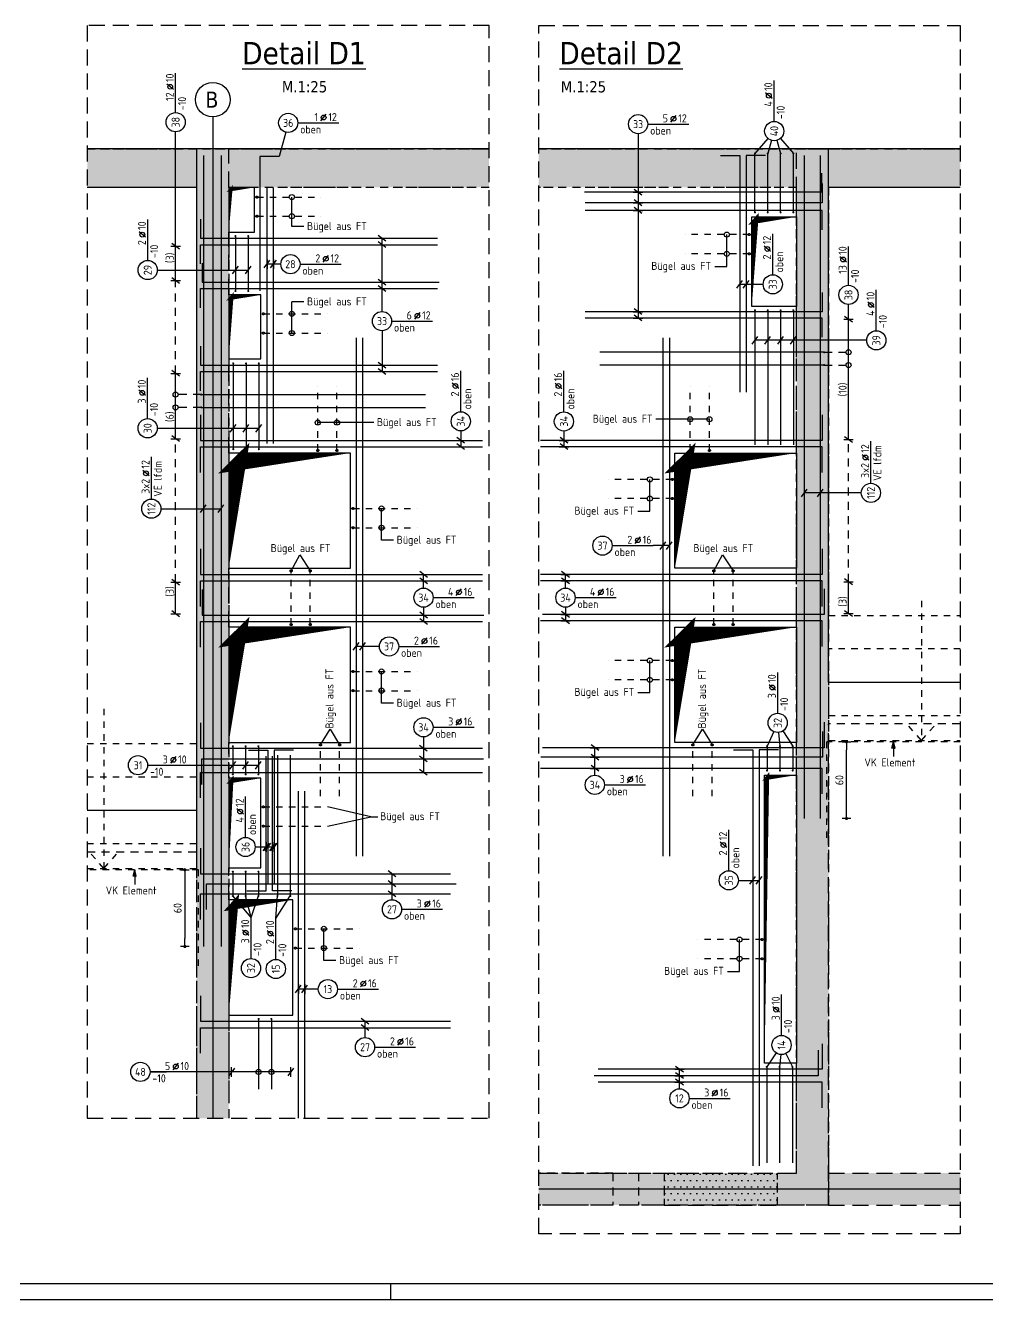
# Model space of a CAD drawing. Extents: x -10 to 101, y -7 to 49.
# Drawn here: x 34.75 to 49.77, y 0 to 19.9 of the extents above; entities that cross this region are included whole.
import ezdxf
from ezdxf.enums import TextEntityAlignment as Align

# ---------------------------------------------------------------- set-up
doc = ezdxf.new("R2010")
doc.units = 0
doc.header["$LTSCALE"] = 0.5
for name, pattern in [('AUSGEZOGEN', [1000.01, 1000, 0.01]), ('DASHED', [0.75, 0.5, -0.25]), ('DOT', [0.175, 0.05, -0.125]), ('HIDDEN', [0.375, 0.25, -0.125]), ('HIDDEN2', [0.187, 0.125, -0.062]), ('HIDDEN4', [0.12, 0.02, -0.1]), ('PUNKT', [0.175, 0.05, -0.125]), ('STRICHLINIE', [0.75, 0.5, -0.25]), ('VERDECKT', [0.375, 0.25, -0.125])]:
    doc.linetypes.add(name, pattern=pattern)
for name, color, linetype in [('1.OG', 7, 'Continuous'), ('1.UG', 7, 'Continuous'), ('2.OG', 7, 'Continuous'), ('ACHSEN', 7, 'Continuous'), ('AFU', 7, 'Continuous'), ('BETON', 7, 'Continuous'), ('Brüstung 2.OG', 7, 'Continuous'), ('DETAIL', 7, 'Continuous'), ('DRUEBER', 7, 'Continuous'), ('DS', 7, 'Continuous'), ('grau_hell', 7, 'Continuous'), ('grau_mittel', 7, 'Continuous'), ('HILFE', 7, 'Continuous'), ('MASSE', 7, 'Continuous'), ('RAHMEN', 7, 'Continuous'), ('RND', 7, 'Continuous'), ('SCHATTEN', 7, 'Continuous'), ('SFP_Achsen', 7, 'Continuous'), ('TEXT', 7, 'Continuous'), ('VERDECKT', 7, 'Continuous'), ('VERDECKT2', 7, 'Continuous')]:
    doc.layers.add(name, color=color, linetype=linetype)
doc.styles.add('helv', font='tahoma.ttf')
doc.styles.add('txt', font='isocp.shx')
doc.linetypes.add('AFU_50K', pattern='A,0.15,["/",Standard,S=0.2,R=0,X=-0.01,Y=-0.1],0.07,["/",Standard,S=0.2,R=0,X=-0.01,Y=-0.1],0.15', length=0.37)
doc.dimstyles.new('DOT_I', dxfattribs={"dimscale": 0.5, "dimtxt": 0.25, "dimasz": 0.25, "dimexe": 0.1, "dimexo": 0.3, "dimgap": 0.1, "dimtad": 1, "dimdec": 3, "dimzin": 3, "dimtxsty": 'txt', "dimblk": 'DOT', "dimblk1": 'DOT', "dimblk2": 'DOT', "dimsah": 1, "dimcen": 0.1, "dimse1": 1, "dimse2": 1, "dimazin": 0, "dimtfac": 1, "dimtdec": 4, "dimtix": 1, "dimtmove": 2, "dimatfit": 3, "dimfxl": 0, "dimtvp": 1, "dimtolj": 1, "dimtzin": 0, "dimarcsym": 0})

# ---------------------------------------------------------------- blocks, each defined once
blk = doc.blocks.new('DINA0')
at = {"layer": 'RAHMEN', "color": 5}
blk.add_line((2, 0.5), (118.4, 0.5), dxfattribs=at)
at = {"layer": 'RAHMEN', "color": 7}
blk.add_line((80.9, 0.5), (80.9, 0), dxfattribs=at)
at = {"layer": 'RAHMEN'}
blk.add_line((0, 0), (118.9, 0), dxfattribs=at)
blk = doc.blocks.new('RND_LEI')
at = {"layer": 'RND', "color": 7, "linetype": 'Continuous'}
blk.add_line((1.022, 0.066), (1.19, 0.27), dxfattribs=at)
for centre, radius in [((0, 0), 0.3), ((1.106, 0.168), 0.075)]:
    blk.add_circle(centre, radius, dxfattribs=at)
at = {"layer": 'RND', "color": 7, "linetype": 'Continuous', "style": 'txt'}
blk.add_attdef('POSL', text='', height=0.25, dxfattribs=at).set_placement((0, 0), align=Align.MIDDLE)
blk.add_attdef('ANZ', text='', height=0.25, dxfattribs=at).set_placement((0.931, 0.057), align=Align.RIGHT)
for tag, p in [('DUM', (1.253, 0.057)), ('ABSTD', (1.674, 0.057)), ('POSTXT', (0.374, -0.327))]:
    blk.add_attdef(tag, p, '', height=0.25, dxfattribs=at)
blk = doc.blocks.new('lei_gre')
at = {"layer": 'RND', "color": 7, "linetype": 'Continuous'}
for p, q in [((-0.09, -0.12), (0.09, 0.12)), ((0, 0.15), (0, -0.15))]:
    blk.add_line(p, q, dxfattribs=at)
blk = doc.blocks.new('DOT')
at = {"layer": 'MASSE', "color": 7, "linetype": 'Continuous'}
for p, q in [((0, 0), (-1, 0)), ((0, 0.54), (0, -0.54))]:
    blk.add_line(p, q, dxfattribs=at)
at = {"layer": 'MASSE', "color": 7, "linetype": 'Continuous', "const_width": 0.2}
blk.add_lwpolyline([(-0.1, 0, 1), (0.1, 0, 1)], format="xyb", close=True, dxfattribs=at)
blk = doc.blocks.new('*D154')
at = {"layer": 'Defpoints', "color": 0, "linetype": 'AUSGEZOGEN', "transparency": 16777216}
for p in [(37.239, 6.714), (37.239, 5.514), (37.239, 5.514)]:
    blk.add_point(p, dxfattribs=at)
at = {"layer": 'MASSE', "color": 0, "linetype": 'AUSGEZOGEN', "lineweight": -2, "transparency": 16777216}
blk.add_line((37.239, 6.589), (37.239, 5.639), dxfattribs=at)
at = {"layer": 'MASSE', "color": 0, "linetype": 'AUSGEZOGEN', "lineweight": -2, "transparency": 16777216, "xscale": 0.125, "yscale": 0.125, "zscale": 0.125}
for p, rotation in [((37.239, 6.714), 90), ((37.239, 5.514), 270)]:
    blk.add_blockref('DOT', p, dxfattribs=dict(at, rotation=rotation))
at = {"layer": 'MASSE', "color": 0, "linetype": 'AUSGEZOGEN', "transparency": 16777216, "insert": (37.126, 6.114), "char_height": 0.125, "attachment_point": 5, "rotation": 90, "style": 'txt'}
blk.add_mtext('\\A1;60', dxfattribs=at)
blk = doc.blocks.new('Pfeillinie')
at = {"layer": 'TEXT', "linetype": 'Continuous'}
blk.add_hatch(color=7, dxfattribs=at).paths.add_polyline_path([(0, 0), (-0.8, 0.2), (-0.8, 0), (-0.8, -0.2)])
at = {"layer": 'TEXT', "color": 7, "linetype": 'Continuous'}
for p, q in [((-0.8, 0), (-0.8, 0.2)), ((-0.8, 0.2), (0, 0)), ((-0.8, 0), (-0.8, -0.2)), ((-0.8, -0.2), (0, 0))]:
    blk.add_line(p, q, dxfattribs=at)
blk = doc.blocks.new('*D155')
at = {"layer": 'Defpoints', "color": 0, "linetype": 'AUSGEZOGEN', "transparency": 16777216}
for p in [(47.572, 8.714), (47.572, 8.714), (47.572, 7.514)]:
    blk.add_point(p, dxfattribs=at)
at = {"layer": 'MASSE', "color": 0, "linetype": 'AUSGEZOGEN', "lineweight": -2, "transparency": 16777216}
blk.add_line((47.572, 7.639), (47.572, 8.589), dxfattribs=at)
at = {"layer": 'MASSE', "color": 0, "linetype": 'AUSGEZOGEN', "lineweight": -2, "transparency": 16777216, "xscale": 0.125, "yscale": 0.125, "zscale": 0.125}
for p, rotation in [((47.572, 8.714), 90), ((47.572, 7.514), 270)]:
    blk.add_blockref('DOT', p, dxfattribs=dict(at, rotation=rotation))
at = {"layer": 'MASSE', "color": 0, "linetype": 'AUSGEZOGEN', "transparency": 16777216, "insert": (47.46, 8.114), "char_height": 0.125, "attachment_point": 5, "rotation": 90, "style": 'txt'}
blk.add_mtext('\\A1;60', dxfattribs=at)

msp = doc.modelspace()

# ---------------------------------------------------------------- hatches: boundary and pattern name
at = {"layer": '1.OG', "linetype": 'AUSGEZOGEN'}
h = msp.add_hatch(dxfattribs=at)
h.set_pattern_fill('DOTS', scale=1.6, double=1)
h.set_pattern_definition([(0, (-180.32796, 497.78719), (0.05, 0.1), [0, -0.1])])
h.paths.add_polyline_path([(42.7661, 17.9741), (42.7661, 17.3741), (46.7919, 17.3741), (46.7919, 1.9741), (46.4919, 1.9741), (46.4919, 1.4741), (47.2919, 1.4741), (47.2919, 17.3741), (49.3469, 17.3741), (49.3469, 17.9741)])
h.paths.add_polyline_path([(42.7661, 1.9741), (42.7661, 1.4741), (44.7219, 1.4741), (44.7219, 1.9741)])
at = {"layer": '1.UG', "linetype": 'DOT'}
h = msp.add_hatch(dxfattribs=at)
h.set_pattern_fill('DOTS', scale=0.05, style=0, double=1)
h.set_pattern_definition([(0, (39.41087, 6.88602), (0.0396875, 0.079375), [0, -0.079375])])
h.paths.add_polyline_path([(37.4249, 2.831), (37.9249, 2.831), (37.9249, 17.3741), (41.9901, 17.3741), (41.9901, 17.9741), (35.7144, 17.9741), (35.7144, 17.3741), (37.4249, 17.3741)])
at = {"layer": 'Brüstung 2.OG', "linetype": 'AUSGEZOGEN'}
h = msp.add_hatch(dxfattribs=at)
h.set_pattern_fill('DOTS', color=102, scale=1.6, double=1)
h.set_pattern_definition([(0, (-116.91438, 300.75778), (0.05, 0.1), [0, -0.1])])
h.paths.add_polyline_path([(44.7218, 1.9741), (44.7218, 1.4741), (46.4919, 1.4741), (46.4919, 1.9741)])
at = {"layer": 'grau_hell'}
h = msp.add_hatch(color=9, dxfattribs=at)
h.paths.add_polyline_path([(43.9219, 1.7241), (44.3219, 1.7241), (44.3219, 1.9741), (43.9219, 1.9741)])
h.paths.add_polyline_path([(43.9219, 1.7241), (43.9219, 1.4741), (44.3219, 1.4741), (44.3219, 1.7241)])
at = {"layer": 'grau_mittel'}
msp.add_hatch(color=61, dxfattribs=at).paths.add_polyline_path([(37.4249, 2.831), (37.9249, 2.831), (37.9249, 17.3741), (41.9901, 17.3741), (41.9901, 17.9741), (35.7144, 17.9741), (35.7144, 17.3741), (37.4249, 17.3741)])
h = msp.add_hatch(color=61, dxfattribs=at)
h.paths.add_polyline_path([(42.7661, 17.9741), (42.7661, 17.3741), (46.7919, 17.3741), (46.7919, 1.9741), (44.5419, 1.9741), (44.5419, 1.4741), (47.2919, 1.4741), (47.2919, 17.3741), (49.3469, 17.3741), (49.3469, 17.9741)])
h.paths.add_polyline_path([(49.3469, 1.4741), (49.3469, 1.9741), (47.2919, 1.9741), (47.2919, 1.4741)], flags=17)
h.paths.add_polyline_path([(43.9219, 1.4741), (43.9219, 1.9741), (42.7661, 1.9741), (42.7661, 1.4741)])
h.paths.add_polyline_path([(44.3219, 1.9741), (44.3219, 1.4741), (44.5419, 1.4741), (44.5419, 1.9741)])

# ---------------------------------------------------------------- linework, layer by layer
at = {"layer": '2.OG', "color": 7, "linetype": 'PUNKT', "lineweight": -2}
for p, q in [((35.7144, 17.9741), (41.9901, 17.9741)), ((42.7661, 17.9741), (49.3469, 17.9741)), ((37.4249, 17.3741), (35.7144, 17.3741)), ((37.4249, 2.831), (37.4249, 17.3741)), ((37.9249, 17.3741), (37.9249, 2.831)), ((41.9901, 17.3741), (37.9249, 17.3741)), ((46.7919, 17.3741), (42.7661, 17.3741)), ((46.7919, 1.9741), (46.7919, 17.3741)), ((47.2919, 17.3741), (47.2919, 1.4741)), ((49.3469, 17.3741), (47.2919, 17.3741)), ((42.7661, 1.9741), (44.7219, 1.9741)), ((44.7219, 1.9741), (44.7219, 1.4741)), ((46.4919, 1.9741), (46.7919, 1.9741)), ((46.4919, 1.4741), (46.4919, 1.9741)), ((44.7219, 1.4741), (42.7661, 1.4741)), ((47.2919, 1.4741), (46.4919, 1.4741))]:
    msp.add_line(p, q, dxfattribs=at)
at = {"layer": 'ACHSEN', "color": 140, "linetype": 'AUSGEZOGEN'}
for p, q in [((37.6749, 18.4741), (37.6749, 2.831)), ((41.9901, 17.9741), (35.7144, 17.9741)), ((49.3469, 17.9741), (42.7661, 17.9741)), ((49.3469, 1.7241), (42.7661, 1.7241))]:
    msp.add_line(p, q, dxfattribs=at)
at = {"layer": 'AFU', "color": 8, "linetype": 'AFU_50K'}
for p, q in [((37.4249, 17.3741), (37.4249, 17.9741)), ((47.2919, 17.3741), (47.2919, 17.9741))]:
    msp.add_line(p, q, dxfattribs=at)
at = {"layer": 'BETON', "color": 6, "linetype": 'AUSGEZOGEN', "lineweight": -2}
for p, q in [((41.9901, 17.9741), (35.7144, 17.9741)), ((49.3469, 17.9741), (42.7661, 17.9741)), ((37.4249, 17.3741), (35.7144, 17.3741))]:
    msp.add_line(p, q, dxfattribs=at)
at = {"layer": 'BETON', "color": 6, "linetype": 'AUSGEZOGEN'}
for p, q in [((37.4249, 7.6441), (37.4249, 17.3741)), ((47.2919, 9.6441), (47.2919, 17.3741)), ((49.3469, 17.3741), (47.2919, 17.3741)), ((47.2919, 9.6441), (49.3469, 9.6441)), ((35.7144, 7.6441), (37.4249, 7.6441))]:
    msp.add_line(p, q, dxfattribs=at)
for points in [[(37.9249, 16.6741), (38.3249, 16.6741), (38.3249, 17.3741), (37.9249, 17.3741)], [(46.0919, 16.9141), (46.7919, 16.9141), (46.7919, 15.5141), (46.0919, 15.5141)], [(37.9249, 14.6941), (38.4249, 14.6941), (38.4249, 15.6941), (37.9249, 15.6941)], [(37.9249, 11.4241), (39.8249, 11.4241), (39.8249, 13.2241), (37.9249, 13.2241)], [(44.8919, 13.2241), (46.7919, 13.2241), (46.7919, 11.4241), (44.8919, 11.4241)], [(37.9249, 8.7041), (39.8249, 8.7041), (39.8249, 10.5041), (37.9249, 10.5041)], [(44.8919, 10.5041), (46.7919, 10.5041), (46.7919, 8.7041), (44.8919, 8.7041)], [(46.2919, 8.1941), (46.7919, 8.1941), (46.7919, 3.6941), (46.2919, 3.6941)], [(37.9249, 6.7441), (38.4249, 6.7441), (38.4249, 8.1441), (37.9249, 8.1441)], [(37.9249, 4.4441), (38.9249, 4.4441), (38.9249, 6.2441), (37.9249, 6.2441)]]:
    msp.add_lwpolyline(points, close=True, dxfattribs=at)
at = {"layer": 'Brüstung 2.OG', "color": 102, "linetype": 'DOT'}
for p, q in [((44.7219, 1.9741), (46.4919, 1.9741)), ((46.4919, 1.4741), (44.7219, 1.4741))]:
    msp.add_line(p, q, dxfattribs=at)
at = {"layer": 'DETAIL', "color": 102, "linetype": 'STRICHLINIE'}
for points in [[(35.7144, 19.9036), (35.7144, 2.831), (41.9901, 2.831), (41.9901, 19.9036)], [(49.3469, 19.9036), (49.3469, 1.0281), (42.7661, 1.0281), (42.7661, 19.9036)]]:
    msp.add_lwpolyline(points, close=True, dxfattribs=at)
at = {"layer": 'DRUEBER', "color": 102, "linetype": 'HIDDEN2'}
for p, q in [((48.7419, 10.9176), (48.7419, 8.7341)), ((35.9749, 9.2301), (35.9749, 6.7341)), ((48.7419, 8.7341), (48.5223, 8.9834)), ((48.7419, 8.7341), (48.9615, 8.9834)), ((35.9749, 6.7341), (35.7553, 6.9834)), ((35.9749, 6.7341), (36.1945, 6.9834))]:
    msp.add_line(p, q, dxfattribs=at)
at = {"layer": 'DRUEBER', "color": 171, "linetype": 'HIDDEN4'}
for p, q in [((47.2919, 10.6841), (49.3469, 10.6841)), ((49.3469, 10.1641), (47.2919, 10.1641)), ((35.7144, 8.6841), (37.4249, 8.6841)), ((35.7144, 8.1641), (37.4249, 8.1641))]:
    msp.add_line(p, q, dxfattribs=at)
at = {"layer": 'DRUEBER', "color": 7, "linetype": 'DOT'}
for p, q in [((47.2919, 9.1241), (49.3469, 9.1241)), ((47.2919, 8.7341), (49.3469, 8.7341)), ((35.7144, 7.1241), (37.4249, 7.1241)), ((35.7144, 6.7341), (37.4249, 6.7341))]:
    msp.add_line(p, q, dxfattribs=at)
at = {"layer": 'DS', "color": 1, "linetype": 'DASHED'}
for p, q in [((37.9249, 17.3741), (37.9249, 17.9741)), ((46.7919, 16.9141), (46.7919, 17.9741)), ((37.9249, 15.6941), (37.9249, 16.6741)), ((46.7919, 13.2241), (46.7919, 15.5141)), ((37.9249, 13.2241), (37.9249, 14.6941)), ((37.9249, 10.5041), (37.9249, 11.4241)), ((46.7919, 10.5041), (46.7919, 11.4241)), ((47.2919, 1.4741), (47.2919, 8.9941)), ((37.9249, 8.1441), (37.9249, 8.7041)), ((46.7919, 8.1941), (46.7919, 8.7041)), ((37.4249, 2.831), (37.4249, 7.6441)), ((37.9249, 6.2441), (37.9249, 6.7441)), ((37.9249, 4.4441), (37.9249, 2.831)), ((46.7919, 1.9741), (46.7919, 3.6941)), ((42.7661, 1.9741), (46.7919, 1.9741)), ((47.2919, 1.4741), (42.7661, 1.4741))]:
    msp.add_line(p, q, dxfattribs=at)
at = {"layer": 'HILFE', "color": 102, "linetype": 'AUSGEZOGEN'}
for p, q in [((38.9105, 16.7628), (38.9105, 17.2229)), ((39.0988, 16.7628), (38.9105, 16.7628)), ((45.7021, 16.1404), (45.7021, 16.6365)), ((45.5138, 16.1404), (45.7021, 16.1404)), ((39.0988, 15.5852), (38.9105, 15.5852)), ((38.9105, 15.0987), (38.9105, 15.5852)), ((45.4303, 13.7523), (44.5928, 13.7523)), ((40.1899, 13.6999), (39.3149, 13.6999)), ((44.5021, 12.3164), (44.5021, 12.8126)), ((40.3105, 11.8616), (40.3105, 12.3577)), ((44.3138, 12.3164), (44.5021, 12.3164)), ((40.4988, 11.8616), (40.3105, 11.8616)), ((38.8984, 11.3841), (39.0325, 11.6321)), ((39.0325, 11.6321), (39.1984, 11.3841)), ((45.5, 11.3841), (45.6341, 11.6321)), ((45.6341, 11.6321), (45.8, 11.3841)), ((44.5021, 9.485), (44.5021, 9.9811)), ((40.3105, 9.3154), (40.3105, 9.8115)), ((44.3138, 9.485), (44.5021, 9.485)), ((40.4988, 9.3154), (40.3105, 9.3154)), ((39.3567, 8.6641), (39.5082, 8.9099)), ((39.5082, 8.9099), (39.6567, 8.6641)), ((45.1724, 8.6641), (45.3239, 8.9099)), ((45.3239, 8.9099), (45.4724, 8.6641)), ((40.1412, 7.5419), (39.4649, 7.6951)), ((39.4649, 7.3951), (40.1412, 7.5419)), ((40.1412, 7.5419), (40.2531, 7.5419)), ((39.4105, 5.2949), (39.4105, 5.791)), ((45.9021, 5.1269), (45.9021, 5.623)), ((39.5988, 5.2949), (39.4105, 5.2949)), ((45.7138, 5.1269), (45.9021, 5.1269))]:
    msp.add_line(p, q, dxfattribs=at)
at = {"layer": 'HILFE', "color": 171, "linetype": 'HIDDEN2'}
for p, q in [((49.3469, 8.7141), (47.2619, 8.7141)), ((47.2619, 7.2141), (47.2619, 8.7141)), ((37.4549, 6.7141), (35.7144, 6.7141)), ((37.4549, 5.2141), (37.4549, 6.7141))]:
    msp.add_line(p, q, dxfattribs=at)
at = {"layer": 'RND', "color": 7, "linetype": 'AUSGEZOGEN'}
for p, q in [((37.0952, 18.5429), (37.0952, 19.1611)), ((46.4426, 18.404), (46.4426, 19.044)), ((39.0031, 18.3816), (39.6431, 18.3816)), ((44.4675, 18.3624), (45.1075, 18.3624)), ((37.0952, 16.4552), (37.0952, 18.2429)), ((36.6591, 16.233), (36.6591, 16.873)), ((46.4198, 16.0092), (46.4198, 16.6492)), ((37.0952, 15.9174), (37.0952, 16.4552)), ((47.6027, 15.8447), (47.6027, 16.4497)), ((39.0378, 16.1749), (39.6778, 16.1749)), ((48.0373, 15.135), (48.0373, 15.775)), ((47.6027, 15.314), (47.6027, 15.5447)), ((40.4684, 15.2849), (41.1084, 15.2849)), ((47.6027, 13.4342), (47.6027, 15.314)), ((36.6576, 13.7612), (36.6576, 14.4012)), ((37.0952, 13.4471), (37.0952, 14.4679)), ((41.5485, 13.8693), (41.5485, 14.5093)), ((43.158, 13.8678), (43.158, 14.5078)), ((47.9526, 12.752), (47.9526, 13.412)), ((36.7162, 12.5045), (36.7162, 13.1645)), ((43.9113, 11.778), (44.5513, 11.778)), ((37.0952, 10.7117), (37.0952, 11.205)), ((47.6027, 10.7147), (47.6027, 11.2119)), ((41.1163, 10.9651), (41.7563, 10.9651)), ((43.3335, 10.9651), (43.9735, 10.9651)), ((40.5782, 10.2032), (41.2182, 10.2032)), ((46.4969, 9.1581), (46.4969, 9.7981)), ((41.1156, 8.9398), (41.7556, 8.9398)), ((36.6576, 8.3466), (37.2976, 8.3466)), ((43.7916, 8.0407), (44.4316, 8.0407)), ((38.1874, 7.2197), (38.1874, 7.8597)), ((45.7337, 6.6987), (45.7337, 7.3387)), ((40.6243, 6.0958), (41.2643, 6.0958)), ((38.2727, 5.3275), (38.2727, 5.9675)), ((38.6599, 5.3141), (38.6599, 5.9541)), ((39.6231, 4.8496), (40.2631, 4.8496)), ((46.5572, 4.1259), (46.5572, 4.7659)), ((40.2032, 3.9423), (40.8432, 3.9423)), ((37.9692, 3.5562), (36.695, 3.5562)), ((36.695, 3.5562), (36.9501, 3.5562)), ((38.8922, 3.5562), (37.9692, 3.5562)), ((45.1135, 3.1428), (45.7535, 3.1428))]:
    msp.add_line(p, q, dxfattribs=at)
at = {"layer": 'RND', "color": 102, "linetype": 'AUSGEZOGEN'}
for p, q in [((38.8141, 18.2368), (38.7116, 17.8571)), ((44.3175, 18.2124), (44.3175, 15.3321)), ((46.3448, 18.1402), (46.1419, 17.9041)), ((46.5401, 18.14), (46.7419, 17.9041)), ((46.4011, 18.1098), (46.3419, 17.9041)), ((46.4835, 18.1097), (46.5419, 17.9041)), ((40.3184, 15.4349), (40.3184, 16.579)), ((38.7378, 16.1749), (38.5228, 16.1749)), ((36.8091, 16.083), (38.2296, 16.083)), ((46.2698, 15.8592), (45.9048, 15.8592)), ((40.3184, 15.1349), (40.3184, 14.4961)), ((47.8873, 14.985), (46.1419, 14.985)), ((36.8076, 13.6112), (38.3944, 13.6112)), ((41.5485, 13.5693), (41.5485, 13.3221)), ((43.158, 13.5678), (43.158, 13.3221)), ((47.8026, 12.602), (46.9115, 12.602)), ((36.8662, 12.3545), (37.8053, 12.3545)), ((44.8053, 11.778), (44.5513, 11.778)), ((40.9663, 11.1151), (40.9663, 11.3261)), ((43.1835, 11.1151), (43.1835, 11.3261)), ((40.9663, 10.8151), (40.9663, 10.5907)), ((43.1835, 10.8151), (43.1835, 10.6021)), ((40.2782, 10.2032), (39.9144, 10.2032)), ((40.9656, 8.7898), (40.9656, 8.2356)), ((46.4348, 8.8715), (46.3313, 8.6441)), ((46.511, 8.8587), (46.5313, 8.6441)), ((46.5781, 8.882), (46.7313, 8.6441)), ((43.6416, 8.1907), (43.6416, 8.6212)), ((37.2976, 8.3466), (38.3884, 8.3466)), ((38.3374, 7.0697), (38.6355, 7.0697)), ((40.4743, 6.2458), (40.4743, 6.65)), ((45.8837, 6.5487), (46.2073, 6.5487)), ((38.2727, 5.9675), (37.9884, 6.3041)), ((38.2727, 5.9675), (38.1884, 6.3041)), ((38.2727, 5.9675), (38.3884, 6.3041)), ((38.6599, 5.9541), (38.8858, 6.3041)), ((38.6599, 5.9541), (38.6858, 6.3041)), ((39.3231, 4.8496), (39.0119, 4.8496)), ((40.0532, 4.0923), (40.0532, 4.3461)), ((46.4731, 3.8517), (46.3258, 3.6341)), ((46.5435, 3.8265), (46.5258, 3.6341)), ((46.6235, 3.8414), (46.7258, 3.6341)), ((44.9635, 3.2928), (44.9635, 3.5961))]:
    msp.add_line(p, q, dxfattribs=at)
at = {"layer": 'RND', "color": 102, "linetype": 'HIDDEN2'}
for p, q in [((38.3649, 17.2229), (39.3649, 17.2229)), ((38.3649, 16.9229), (39.3649, 16.9229)), ((46.0519, 16.6365), (45.0519, 16.6365)), ((46.0519, 16.3365), (45.0519, 16.3365)), ((38.4649, 15.3987), (39.4649, 15.3987)), ((38.4649, 15.0987), (39.4649, 15.0987)), ((39.3149, 13.2641), (39.3149, 14.2641)), ((39.6149, 13.2641), (39.6149, 14.2641)), ((45.1303, 13.2641), (45.1303, 14.2641)), ((45.4303, 13.2641), (45.4303, 14.2641)), ((44.8519, 12.8126), (43.8519, 12.8126)), ((39.8649, 12.3577), (40.8649, 12.3577)), ((44.8519, 12.5126), (43.8519, 12.5126)), ((39.8649, 12.0577), (40.8649, 12.0577)), ((38.8984, 10.5441), (38.8984, 11.3841)), ((39.1984, 10.5441), (39.1984, 11.3841)), ((45.5, 10.5441), (45.5, 11.3841)), ((45.8, 10.5441), (45.8, 11.3841)), ((44.8519, 9.9811), (43.8519, 9.9811)), ((39.8649, 9.8115), (40.8649, 9.8115)), ((44.8519, 9.6811), (43.8519, 9.6811)), ((39.8649, 9.5115), (40.8649, 9.5115)), ((39.3567, 7.8641), (39.3567, 8.6641)), ((39.6567, 7.8641), (39.6567, 8.6641)), ((45.1724, 7.8641), (45.1724, 8.6641)), ((45.4724, 7.8641), (45.4724, 8.6641)), ((38.4649, 7.6951), (39.4649, 7.6951)), ((38.4649, 7.3951), (39.4649, 7.3951)), ((38.9649, 5.791), (39.9649, 5.791)), ((46.2519, 5.623), (45.2519, 5.623)), ((38.9649, 5.491), (39.9649, 5.491)), ((46.2519, 5.323), (45.2519, 5.323))]:
    msp.add_line(p, q, dxfattribs=at)
at = {"layer": 'RND', "color": 7, "linetype": 'VERDECKT'}
for p, q in [((37.0952, 14.4679), (37.0952, 15.9174)), ((37.0952, 11.205), (37.0952, 13.4471)), ((47.6027, 11.2119), (47.6027, 13.4342))]:
    msp.add_line(p, q, dxfattribs=at)
at = {"layer": 'RND', "color": 102, "linetype": 'VERDECKT'}
for p, q in [((47.2219, 14.7986), (47.6527, 14.7986)), ((47.2219, 14.5986), (47.6527, 14.5986)), ((37.4949, 14.1374), (37.0452, 14.1374)), ((37.4949, 13.9374), (37.0452, 13.9374))]:
    msp.add_line(p, q, dxfattribs=at)
at = {"layer": 'RND', "color": 7, "linetype": 'AUSGEZOGEN', "const_width": 0.016}
for points in [[(46.1339, 17.9041, 1), (46.1499, 17.9041, 1)], [(46.3339, 17.9041, 1), (46.3499, 17.9041, 1)], [(46.5339, 17.9041, 1), (46.5499, 17.9041, 1)], [(46.7339, 17.9041, 1), (46.7499, 17.9041, 1)], [(46.1339, 16.9841, 1), (46.1499, 16.9841, 1)], [(46.3339, 16.9841, 1), (46.3499, 16.9841, 1)], [(46.5339, 16.9841, 1), (46.5499, 16.9841, 1)], [(46.7339, 16.9841, 1), (46.7499, 16.9841, 1)], [(38.0376, 16.6141, -1), (38.0216, 16.6141, -1)], [(38.2376, 16.6141, -1), (38.2216, 16.6141, -1)], [(38.0376, 15.7541, -1), (38.0216, 15.7541, -1)], [(38.2376, 15.7541, -1), (38.2216, 15.7541, -1)], [(46.1499, 15.4541, -1), (46.1339, 15.4541, -1)], [(46.3499, 15.4541, -1), (46.3339, 15.4541, -1)], [(46.5499, 15.4541, -1), (46.5339, 15.4541, -1)], [(46.7499, 15.4541, -1), (46.7339, 15.4541, -1)], [(47.2139, 14.7986, 1), (47.2299, 14.7986, 1)], [(38.0024, 14.6241, -1), (37.9864, 14.6241, -1)], [(38.2024, 14.6241, -1), (38.1864, 14.6241, -1)], [(38.4024, 14.6241, -1), (38.3864, 14.6241, -1)], [(47.2139, 14.5986, 1), (47.2299, 14.5986, 1)], [(37.5029, 14.1374, -1), (37.4869, 14.1374, -1)], [(37.5029, 13.9374, -1), (37.4869, 13.9374, -1)], [(38.0024, 13.2841, -1), (37.9864, 13.2841, -1)], [(38.2024, 13.2841, -1), (38.1864, 13.2841, -1)], [(38.4024, 13.2841, -1), (38.3864, 13.2841, -1)], [(37.9964, 8.6441, -1), (37.9804, 8.6441, -1)], [(38.1964, 8.6441, -1), (38.1804, 8.6441, -1)], [(38.3964, 8.6441, -1), (38.3804, 8.6441, -1)], [(46.3393, 8.6441, -1), (46.3233, 8.6441, -1)], [(46.5393, 8.6441, -1), (46.5233, 8.6441, -1)], [(46.7393, 8.6441, -1), (46.7233, 8.6441, -1)], [(37.9964, 8.2041, -1), (37.9804, 8.2041, -1)], [(38.1964, 8.2041, -1), (38.1804, 8.2041, -1)], [(38.3964, 8.2041, -1), (38.3804, 8.2041, -1)], [(46.3393, 8.2641, -1), (46.3233, 8.2641, -1)], [(46.5393, 8.2641, -1), (46.5233, 8.2641, -1)], [(46.7393, 8.2641, -1), (46.7233, 8.2641, -1)], [(37.9964, 6.6841, -1), (37.9804, 6.6841, -1)], [(38.1964, 6.6841, -1), (38.1804, 6.6841, -1)], [(38.3964, 6.6841, -1), (38.3804, 6.6841, -1)], [(37.9964, 6.3041, -1), (37.9804, 6.3041, -1)], [(38.1964, 6.3041, -1), (38.1804, 6.3041, -1)], [(38.3964, 6.3041, -1), (38.3804, 6.3041, -1)], [(38.6938, 6.3041, -1), (38.6778, 6.3041, -1)], [(38.8938, 6.3041, -1), (38.8778, 6.3041, -1)], [(38.3988, 4.3841, -1), (38.3828, 4.3841, -1)], [(38.5988, 4.3841, -1), (38.5828, 4.3841, -1)], [(46.3258, 3.6261, 1), (46.3258, 3.6421, 1)], [(46.5258, 3.6261, 1), (46.5258, 3.6421, 1)], [(46.7258, 3.6261, 1), (46.7258, 3.6421, 1)]]:
    msp.add_lwpolyline(points, format="xyb", close=True, dxfattribs=at)
at = {"layer": 'RND', "color": 1, "linetype": 'AUSGEZOGEN'}
for points in [[(37.5295, 17.8741), (37.5295, 5.5141)], [(37.8053, 17.8741), (37.8053, 5.5141)], [(38.7116, 17.8571), (38.4116, 17.8571), (38.4116, 15.7571)], [(45.6048, 17.8727), (45.9048, 17.8727), (45.9048, 14.1727)], [(46.3048, 17.8727), (46.0048, 17.8727), (46.0048, 14.1727)], [(46.1419, 16.9841), (46.1419, 17.9041)], [(46.3419, 16.9841), (46.3419, 17.9041)], [(46.5419, 16.9841), (46.5419, 17.9041)], [(46.7419, 16.9841), (46.7419, 17.9041)], [(46.9115, 17.8741), (46.9115, 7.5141)], [(47.1616, 17.8741), (47.1616, 7.5141)], [(47.1792, 17.5985), (47.1792, 17.2985), (43.4792, 17.2985)], [(38.5228, 13.3741), (38.5228, 17.3741)], [(38.6228, 13.3741), (38.6228, 17.3741)], [(47.193, 17.4335), (47.193, 17.1335), (43.493, 17.1335)], [(47.193, 16.7135), (47.193, 17.0135), (43.493, 17.0135)], [(37.4851, 16.879), (37.4851, 16.579), (41.1851, 16.579)], [(38.0296, 16.6141), (38.0296, 15.7541)], [(38.2296, 16.6141), (38.2296, 15.7541)], [(37.4851, 16.179), (37.4851, 16.479), (41.1851, 16.479)], [(37.5088, 16.1921), (37.5088, 15.8921), (41.2088, 15.8921)], [(37.4851, 15.4921), (37.4851, 15.7921), (41.1851, 15.7921)], [(47.193, 15.7321), (47.193, 15.4321), (43.493, 15.4321)], [(47.193, 15.0321), (47.193, 15.3321), (43.493, 15.3321)], [(46.1419, 15.4541), (46.1419, 13.3541)], [(46.3419, 15.4541), (46.3419, 13.3541)], [(46.5419, 15.4541), (46.5419, 13.3541)], [(46.7419, 15.4541), (46.7419, 13.3541)], [(39.9144, 15.0241), (39.9144, 6.9241)], [(40.0144, 15.0241), (40.0144, 6.9241)], [(44.7053, 15.0241), (44.7053, 6.9241)], [(44.8053, 15.0241), (44.8053, 6.9241)], [(37.4851, 14.8961), (37.4851, 14.5961), (41.1851, 14.5961)], [(47.2219, 14.7986), (43.7219, 14.7986)], [(37.9944, 14.6241), (37.9944, 13.2841)], [(38.1944, 14.6241), (38.1944, 13.2841)], [(38.3944, 14.6241), (38.3944, 13.2841)], [(47.2219, 14.5986), (43.7219, 14.5986)], [(37.4851, 14.1961), (37.4851, 14.4961), (41.1851, 14.4961)], [(37.4949, 14.1374), (40.9949, 14.1374)], [(37.4949, 13.9374), (40.9949, 13.9374)], [(37.4851, 13.8221), (37.4851, 13.4221), (41.8851, 13.4221)], [(47.193, 13.8221), (47.193, 13.4221), (42.793, 13.4221)], [(37.4851, 12.9221), (37.4851, 13.3221), (41.8851, 13.3221)], [(47.193, 12.9221), (47.193, 13.3221), (42.793, 13.3221)], [(37.4851, 11.7261), (37.4851, 11.3261), (41.8851, 11.3261)], [(47.193, 11.7261), (47.193, 11.3261), (42.793, 11.3261)], [(37.4851, 10.8261), (37.4851, 11.2261), (41.8851, 11.2261)], [(47.193, 10.8261), (47.193, 11.2261), (42.793, 11.2261)], [(37.5071, 11.0907), (37.5071, 10.6907), (41.9071, 10.6907)], [(47.2225, 11.1021), (47.2225, 10.7021), (42.8225, 10.7021)], [(37.4851, 10.1907), (37.4851, 10.5907), (41.8851, 10.5907)], [(47.193, 10.2021), (47.193, 10.6021), (42.793, 10.6021)], [(37.4851, 9.0109), (37.4851, 8.6109), (41.8851, 8.6109)], [(47.2225, 9.0212), (47.2225, 8.6212), (42.8225, 8.6212)], [(47.1966, 8.872), (47.1966, 8.472), (42.7966, 8.472)], [(37.9884, 8.6441), (37.9884, 8.2041)], [(38.1884, 8.6441), (38.1884, 8.2041)], [(38.2355, 8.5825), (38.5355, 8.5825), (38.5355, 6.4825)], [(38.3884, 8.6441), (38.3884, 8.2041)], [(38.9355, 8.5825), (38.6355, 8.5825), (38.6355, 6.4825)], [(45.8073, 8.589), (46.1073, 8.589), (46.1073, 2.089)], [(46.5073, 8.589), (46.2073, 8.589), (46.2073, 2.089)], [(46.3313, 8.6441), (46.3313, 8.2641)], [(46.5313, 8.6441), (46.5313, 8.2641)], [(46.7313, 8.6441), (46.7313, 8.2641)], [(37.5044, 8.0446), (37.5044, 8.4446), (41.9044, 8.4446)], [(38.2089, 6.3866), (38.5089, 6.3866), (38.5089, 8.4866)], [(38.9089, 6.3866), (38.6089, 6.3866), (38.6089, 8.4866)], [(38.6858, 8.5041), (38.6858, 6.3041)], [(38.8858, 8.5041), (38.8858, 6.3041)], [(37.4851, 7.8356), (37.4851, 8.2356), (41.8851, 8.2356)], [(47.193, 7.8984), (47.193, 8.2984), (42.793, 8.2984)], [(39.0119, 2.831), (39.0119, 7.9441)], [(39.1119, 2.831), (39.1119, 7.9441)], [(37.4851, 7.05), (37.4851, 6.65), (41.3851, 6.65)], [(37.9884, 6.6841), (37.9884, 6.3041)], [(38.1884, 6.6841), (38.1884, 6.3041)], [(38.3884, 6.6841), (38.3884, 6.3041)], [(37.5755, 6.0941), (37.5755, 6.4941), (41.4755, 6.4941)], [(37.4851, 5.9353), (37.4851, 6.3353), (41.3851, 6.3353)], [(37.4851, 4.7461), (37.4851, 4.3461), (41.3851, 4.3461)], [(38.3908, 4.3841), (38.3908, 3.2841)], [(38.5908, 4.3841), (38.5908, 3.2841)], [(37.4851, 3.8461), (37.4851, 4.2461), (41.3851, 4.2461)], [(47.193, 3.9961), (47.193, 3.5961), (43.693, 3.5961)], [(47.1306, 3.8961), (47.1306, 3.4961), (43.6306, 3.4961)], [(46.3258, 3.6341), (46.3258, 2.1341)], [(46.5258, 3.6341), (46.5258, 2.1341)], [(46.7258, 3.6341), (46.7258, 2.1341)], [(47.193, 2.9961), (47.193, 3.3961), (43.693, 3.3961)]]:
    msp.add_lwpolyline(points, dxfattribs=at)
at = {"layer": 'RND', "color": 102, "linetype": 'AUSGEZOGEN'}
for points in [[(48.3044, 8.7141), (48.3044, 8.4841)], [(36.4563, 6.7141), (36.4563, 6.4841)]]:
    msp.add_lwpolyline(points, dxfattribs=at)
at = {"layer": 'RND', "color": 102, "linetype": 'HIDDEN2'}
for centre in [(38.3649, 17.2229), (38.3649, 16.9229), (46.0519, 16.6365), (46.0519, 16.3365), (38.4649, 15.3987), (38.4649, 15.0987), (39.3149, 13.2641), (39.6149, 13.2641), (45.1303, 13.2641), (45.4303, 13.2641), (44.8519, 12.8126), (39.8649, 12.3577), (44.8519, 12.5126), (39.8649, 12.0577), (38.8984, 11.3841), (39.1984, 11.3841), (45.5, 11.3841), (45.8, 11.3841), (38.8984, 10.5441), (39.1984, 10.5441), (45.5, 10.5441), (45.8, 10.5441), (44.8519, 9.9811), (39.8649, 9.8115), (44.8519, 9.6811), (39.8649, 9.5115), (39.3567, 8.6641), (39.6567, 8.6641), (45.1724, 8.6641), (45.4724, 8.6641), (38.4649, 7.6951), (38.4649, 7.3951), (38.9649, 5.791), (46.2519, 5.623), (38.9649, 5.491), (46.2519, 5.323)]:
    msp.add_circle(centre, 0.016, dxfattribs=at)
at = {"layer": 'RND', "color": 7, "linetype": 'AUSGEZOGEN'}
for centre in [(38.9105, 17.2229), (38.9105, 16.9229), (45.7021, 16.6365), (45.7021, 16.3365), (38.9105, 15.3987), (38.9105, 15.0987), (47.6027, 14.7986), (47.6027, 14.5986), (37.0952, 14.1374), (37.0952, 13.9374), (39.3149, 13.6999), (39.6149, 13.6999), (45.1303, 13.7523), (45.4303, 13.7523), (44.5021, 12.8126), (44.5021, 12.5126), (40.3105, 12.3577), (40.3105, 12.0577), (44.5021, 9.9811), (40.3105, 9.8115), (44.5021, 9.6811), (40.3105, 9.5115), (39.4105, 5.791), (45.9021, 5.623), (39.4105, 5.491), (45.9021, 5.323), (38.3908, 3.5562), (38.5908, 3.5562)]:
    msp.add_circle(centre, 0.04, dxfattribs=at)
at = {"layer": 'SCHATTEN', "color": 1, "linetype": 'AUSGEZOGEN'}
for points in [[(38.3249, 17.3741, 0, 0.0652, 0), (37.9275, 17.3416, 0, 0, 0), (37.9555, 17.3728, 0.0614, 0, 0), (37.9249, 16.6741, 0, 0, 0)], [(46.0919, 15.5141, 0, 0.1063, 0), (46.145, 16.9121, 0, 0, 0), (46.0965, 16.8572, 0.1141, 0, 0), (46.7919, 16.9141, 0, 0, 0)], [(38.4249, 15.6941, 0, 0.0815, 0), (37.9282, 15.6535, 0, 0, 0), (37.9628, 15.6927, 0.0759, 0, 0), (37.9249, 14.6941, 0, 0, 0)], [(39.8249, 13.2241, 0, 0.2913, 0), (37.9361, 13.0789, 0, 0, 0), (38.0712, 13.2121, 0.2935, 0, 0), (37.9249, 11.4241, 0, 0, 0)], [(44.8919, 11.4241, 0, 0.2935, 0), (45.0382, 13.2121, 0, 0, 0), (44.9031, 13.0789, 0.2913, 0, 0), (46.7919, 13.2241, 0, 0, 0)], [(39.8249, 10.5041, 0, 0.2913, 0), (37.9361, 10.3589, 0, 0, 0), (38.0712, 10.4921, 0.2935, 0, 0), (37.9249, 8.7041, 0, 0, 0)], [(44.8919, 8.7041, 0, 0.2935, 0), (45.0382, 10.4921, 0, 0, 0), (44.9031, 10.3589, 0.2913, 0, 0), (46.7919, 10.5041, 0, 0, 0)], [(37.9249, 6.7441, 0, 0.0744, 0), (37.9621, 8.1431, 0, 0, 0), (37.9282, 8.1035, 0.0815, 0, 0), (38.4249, 8.1441, 0, 0, 0)], [(46.2919, 3.6941, 0, 0.0718, 0), (46.3278, 8.1938, 0, 0, 0), (46.2952, 8.1535, 0.0815, 0, 0), (46.7919, 8.1941, 0, 0, 0)], [(37.9249, 4.4441, 0, 0.1531, 0), (38.0013, 6.2409, 0, 0, 0), (37.9315, 6.1628, 0.1631, 0, 0), (38.9249, 6.2441, 0, 0, 0)]]:
    msp.add_lwpolyline(points, format="xyseb", dxfattribs=at)
at = {"layer": 'SFP_Achsen', "color": 7, "linetype": 'AUSGEZOGEN'}
msp.add_circle((37.6749, 18.7446), 0.2705, dxfattribs=at)
at = {"layer": 'VERDECKT', "color": 7, "linetype": 'VERDECKT', "lineweight": -2}
for p, q in [((35.7144, 17.9741), (41.9901, 17.9741)), ((42.7661, 17.9741), (49.3469, 17.9741)), ((37.4249, 2.831), (37.4249, 17.3741)), ((37.9249, 17.3741), (37.9249, 2.831)), ((41.9901, 17.3741), (37.9249, 17.3741)), ((46.7919, 17.3741), (42.7661, 17.3741)), ((46.7919, 1.9741), (46.7919, 17.3741)), ((47.2919, 17.3741), (47.2919, 1.4741)), ((49.3469, 17.3741), (47.2919, 17.3741)), ((44.3219, 1.9741), (44.7219, 1.9741)), ((44.7219, 1.9741), (44.7219, 1.4741)), ((46.4919, 1.9741), (46.7919, 1.9741)), ((46.4919, 1.4741), (46.4919, 1.9741)), ((44.7219, 1.4741), (44.3219, 1.4741)), ((47.2919, 1.4741), (46.4919, 1.4741))]:
    msp.add_line(p, q, dxfattribs=at)
at = {"layer": 'VERDECKT', "color": 7, "linetype": 'HIDDEN'}
for p, q in [((49.3469, 8.9941), (47.2919, 8.9941)), ((35.7144, 6.9941), (37.4249, 6.9941))]:
    msp.add_line(p, q, dxfattribs=at)
at = {"layer": 'VERDECKT', "color": 7, "linetype": 'VERDECKT'}
for p, q in [((43.9219, 1.9741), (42.7661, 1.9741)), ((43.9219, 1.9741), (43.9219, 1.4741)), ((44.3219, 1.9741), (44.3219, 1.4741)), ((43.9219, 1.4741), (42.7661, 1.4741))]:
    msp.add_line(p, q, dxfattribs=at)
at = {"layer": 'VERDECKT2', "color": 7, "linetype": 'STRICHLINIE'}
for p, q in [((47.2919, 1.9741), (49.3469, 1.9741)), ((44.7219, 1.4741), (46.4919, 1.4741)), ((47.2919, 1.4741), (49.3469, 1.4741))]:
    msp.add_line(p, q, dxfattribs=at)

# ---------------------------------------------------------------- block references
at = {"xscale": 0.5, "yscale": 0.5, "zscale": 0.5}
msp.add_blockref('DINA0', (0, 0), dxfattribs=at)
at = {"layer": 'RND', "color": 7, "linetype": 'AUSGEZOGEN', "xscale": 0.5, "yscale": 0.5, "zscale": 0.5, "rotation": 90}
for p, values in [((37.0952, 18.3929), {'POSL': '38', 'DUM': '10', 'ANZ': '12', 'POSTXT': '-10'}), ((46.4426, 18.254), {'POSL': '40', 'DUM': '10', 'ANZ': '4', 'POSTXT': '-10'}), ((36.6591, 16.083), {'POSL': '29', 'DUM': '10', 'ANZ': '2', 'POSTXT': '-10'}), ((46.4198, 15.8592), {'POSL': '33', 'DUM': '12', 'ANZ': '2', 'POSTXT': 'oben'}), ((47.6027, 15.6947), {'POSL': '38', 'DUM': '10', 'ANZ': '13', 'POSTXT': '-10'}), ((48.0373, 14.985), {'POSL': '39', 'DUM': '10', 'ANZ': '4', 'POSTXT': '-10'}), ((36.6576, 13.6112), {'POSL': '30', 'DUM': '10', 'ANZ': '3', 'POSTXT': '-10'}), ((41.5485, 13.7193), {'POSL': '34', 'DUM': '16', 'ANZ': '2', 'POSTXT': 'oben'}), ((43.158, 13.7178), {'POSL': '34', 'DUM': '16', 'ANZ': '2', 'POSTXT': 'oben'}), ((47.9526, 12.602), {'POSL': '112', 'DUM': '12', 'ANZ': '3x2', 'POSTXT': 'VE lfdm'}), ((36.7162, 12.3545), {'POSL': '112', 'DUM': '12', 'ANZ': '3x2', 'POSTXT': 'VE lfdm'}), ((46.4969, 9.0081), {'POSL': '32', 'DUM': '10', 'ANZ': '3', 'POSTXT': '-10'}), ((38.1874, 7.0697), {'POSL': '36', 'DUM': '12', 'ANZ': '4', 'POSTXT': 'oben'}), ((45.7337, 6.5487), {'POSL': '35', 'DUM': '12', 'ANZ': '2', 'POSTXT': 'oben'}), ((38.2727, 5.1775), {'POSL': '32', 'DUM': '10', 'ANZ': '3', 'POSTXT': '-10'}), ((38.6599, 5.1641), {'POSL': '15', 'DUM': '10', 'ANZ': '2', 'POSTXT': '-10 '}), ((46.5572, 3.9759), {'POSL': '14', 'DUM': '10', 'ANZ': '3', 'POSTXT': '-10'})]:
    msp.add_blockref('RND_LEI', p, dxfattribs=at).add_auto_attribs(values)
at = {"layer": 'RND', "color": 7, "linetype": 'AUSGEZOGEN', "xscale": 0.5, "yscale": 0.5, "zscale": 0.5}
for p, values in [((38.8531, 18.3816), {'POSL': '36', 'DUM': '12', 'ANZ': '1', 'POSTXT': 'oben'}), ((44.3175, 18.3624), {'POSL': '33', 'DUM': '12', 'ANZ': '5', 'POSTXT': 'oben'}), ((38.8878, 16.1749), {'POSL': '28', 'DUM': '12', 'ANZ': '2', 'POSTXT': 'oben'}), ((40.3184, 15.2849), {'POSL': '33', 'DUM': '12', 'ANZ': '6', 'POSTXT': 'oben'}), ((43.7613, 11.778), {'POSL': '37', 'DUM': '16', 'ANZ': '2', 'POSTXT': 'oben'}), ((40.9663, 10.9651), {'POSL': '34', 'DUM': '16', 'ANZ': '4', 'POSTXT': 'oben'}), ((43.1835, 10.9651), {'POSL': '34', 'DUM': '16', 'ANZ': '4', 'POSTXT': 'oben'}), ((40.4282, 10.2032), {'POSL': '37', 'DUM': '16', 'ANZ': '2', 'POSTXT': 'oben'}), ((40.9656, 8.9398), {'POSL': '34', 'DUM': '16', 'ANZ': '3', 'POSTXT': 'oben'}), ((36.5076, 8.3466), {'POSL': '31', 'DUM': '10', 'ANZ': '3', 'POSTXT': '-10'}), ((43.6416, 8.0407), {'POSL': '34', 'DUM': '16', 'ANZ': '3', 'POSTXT': 'oben'}), ((40.4743, 6.0958), {'POSL': '27', 'DUM': '16', 'ANZ': '3', 'POSTXT': 'oben'}), ((39.4731, 4.8496), {'POSL': '13', 'DUM': '16', 'ANZ': '2', 'POSTXT': 'oben'}), ((40.0532, 3.9423), {'POSL': '27', 'DUM': '16', 'ANZ': '2', 'POSTXT': 'oben'}), ((36.545, 3.5562), {'POSL': '48', 'DUM': '10', 'ANZ': '5', 'POSTXT': '-10'}), ((44.9635, 3.1428), {'POSL': '12', 'DUM': '16', 'ANZ': '3', 'POSTXT': 'oben'})]:
    msp.add_blockref('RND_LEI', p, dxfattribs=at).add_auto_attribs(values)
for p, rotation in [((44.3175, 17.2985), 90), ((44.3175, 17.1335), 90), ((44.3175, 17.0135), 90), ((40.3184, 16.579), 90), ((40.3184, 16.479), 90), ((37.0952, 16.4552), 90), ((37.0952, 15.9174), 90), ((40.3184, 15.8921), 90), ((40.3184, 15.7921), 90), ((44.3175, 15.4321), 90), ((44.3175, 15.3321), 90), ((47.6027, 15.314), 90), ((40.3184, 14.5961), 90), ((40.3184, 14.4961), 90), ((37.0952, 14.4679), 90), ((37.0952, 13.4471), 90), ((41.5485, 13.4221), 90), ((41.5485, 13.3221), 90), ((43.158, 13.4221), 90), ((43.158, 13.3221), 90), ((47.6027, 13.4342), 90), ((40.9663, 11.3261), 90), ((43.1835, 11.3261), 90), ((37.0952, 11.205), 90), ((40.9663, 11.2261), 90), ((43.1835, 11.2261), 90), ((47.6027, 11.2119), 90), ((37.0952, 10.7117), 90), ((47.6027, 10.7147), 90), ((40.9663, 10.6907), 90), ((40.9663, 10.5907), 90), ((43.1835, 10.7021), 90), ((43.1835, 10.6021), 90), ((40.9656, 8.6109), 90), ((43.6416, 8.6212), 90), ((40.9656, 8.4446), 90), ((43.6416, 8.472), 90), ((40.9656, 8.2356), 90), ((43.6416, 8.2984), 90), ((40.4743, 6.65), 90), ((40.4743, 6.4941), 90), ((40.4743, 6.3353), 90), ((40.0532, 4.3461), 90), ((40.0532, 4.2461), 90), ((37.9692, 3.5562), 180), ((38.8922, 3.5562), 180), ((44.9635, 3.5961), 90), ((44.9635, 3.4961), 90), ((44.9635, 3.3961), 90)]:
    msp.add_blockref('lei_gre', p, dxfattribs=dict(at, rotation=rotation))
for p in [(38.0296, 16.083), (38.2296, 16.083), (38.5228, 16.1749), (38.6228, 16.1749), (45.9048, 15.8592), (46.0048, 15.8592), (46.1419, 14.985), (46.3419, 14.985), (46.5419, 14.985), (46.7419, 14.985), (37.9944, 13.6112), (38.1944, 13.6112), (38.3944, 13.6112), (46.9115, 12.602), (47.1616, 12.602), (37.5295, 12.3545), (37.8053, 12.3545), (44.7053, 11.778), (44.8053, 11.778), (39.9144, 10.2032), (40.0144, 10.2032), (37.9884, 8.3466), (38.1884, 8.3466), (38.3884, 8.3466), (38.5089, 7.0697), (38.5355, 7.0697), (38.6089, 7.0697), (38.6355, 7.0697), (46.1073, 6.5487), (46.2073, 6.5487), (39.0119, 4.8496), (39.1119, 4.8496)]:
    msp.add_blockref('lei_gre', p, dxfattribs=at)
at = {"layer": 'RND', "color": 102, "linetype": 'AUSGEZOGEN', "xscale": 0.125, "yscale": 0.125, "zscale": 0.125, "rotation": 90}
for p in [(48.3044, 8.7141), (36.4563, 6.7141)]:
    msp.add_blockref('Pfeillinie', p, dxfattribs=at)

# ---------------------------------------------------------------- texts
at = {"layer": 'RND', "color": 7, "linetype": 'AUSGEZOGEN', "style": 'txt'}
for s, p in [('(3)', (37.0027, 16.2732)), ('(10)', (47.5102, 14.216)), ('(6)', (37.0027, 13.791)), ('(3)', (37.0027, 11.0617)), ('(3)', (47.5102, 10.904))]:
    msp.add_text(s, height=0.125, rotation=90, dxfattribs=at).set_placement(p, align=Align.MIDDLE)
at = {"layer": 'SFP_Achsen', "color": 6, "linetype": 'AUSGEZOGEN', "style": 'helv'}
msp.add_text('B', height=0.25, dxfattribs=at).set_placement((37.5608, 18.6202))
at = {"layer": 'TEXT', "color": 5, "linetype": 'AUSGEZOGEN', "style": 'helv'}
for s, p in [('%%UDetail D1', (38.135, 19.2965)), ('%%UDetail D2', (43.0877, 19.2961))]:
    msp.add_text(s, height=0.35, dxfattribs=at).set_placement(p)
at = {"layer": 'TEXT', "color": 1, "linetype": 'AUSGEZOGEN', "style": 'helv'}
for p in [(38.755, 18.859), (43.1107, 18.8586)]:
    msp.add_text('M.1:25', height=0.175, dxfattribs=at).set_placement(p)
at = {"layer": 'TEXT', "color": 7, "linetype": 'AUSGEZOGEN', "style": 'txt'}
for p in [(39.1475, 16.7081), (44.5229, 16.0857), (39.1475, 15.5306), (40.2386, 13.6453), (43.6096, 13.6977), (43.3229, 12.2618), (38.58, 11.6773), (40.5475, 11.807), (45.1816, 11.6773), (43.3229, 9.4303), (40.5475, 9.2607), (40.2895, 7.4882), (39.6475, 5.2402), (44.7229, 5.0722)]:
    msp.add_text('Bügel aus FT', height=0.125, dxfattribs=at).set_placement(p)
for p in [(39.5603, 8.9221), (45.376, 8.9221)]:
    msp.add_text('Bügel aus FT', height=0.125, rotation=90, dxfattribs=at).set_placement(p)
at = {"layer": 'TEXT', "color": 7, "linetype": 'HIDDEN2', "style": 'txt'}
for p in [(47.8511, 8.3285), (36.003, 6.3285)]:
    msp.add_text('VK Element', height=0.125, dxfattribs=at).set_placement(p)

# ---------------------------------------------------------------- dimensions: what is measured, and where the dimension line sits
at = {"layer": 'MASSE', "color": 7, "linetype": 'AUSGEZOGEN'}
for base, p1, p2, picture, middle in [((47.5722, 8.7141), (47.5722, 7.5141), (47.5722, 8.7141), '*D155', (47.4597, 8.1141)), ((37.2386, 5.5141), (37.2386, 6.7141), (37.2386, 5.5141), '*D154', (37.1261, 6.1141))]:
    dim = msp.add_linear_dim(base=base, p1=p1, p2=p2, angle=90, dimstyle='DOT_I', override={"dimdec": 0, "dimlfac": 50}, dxfattribs=at)
    dim.commit()
    dim.dimension.update_dxf_attribs({"geometry": picture, "text_midpoint": middle})

doc.saveas('drawing.dxf')
